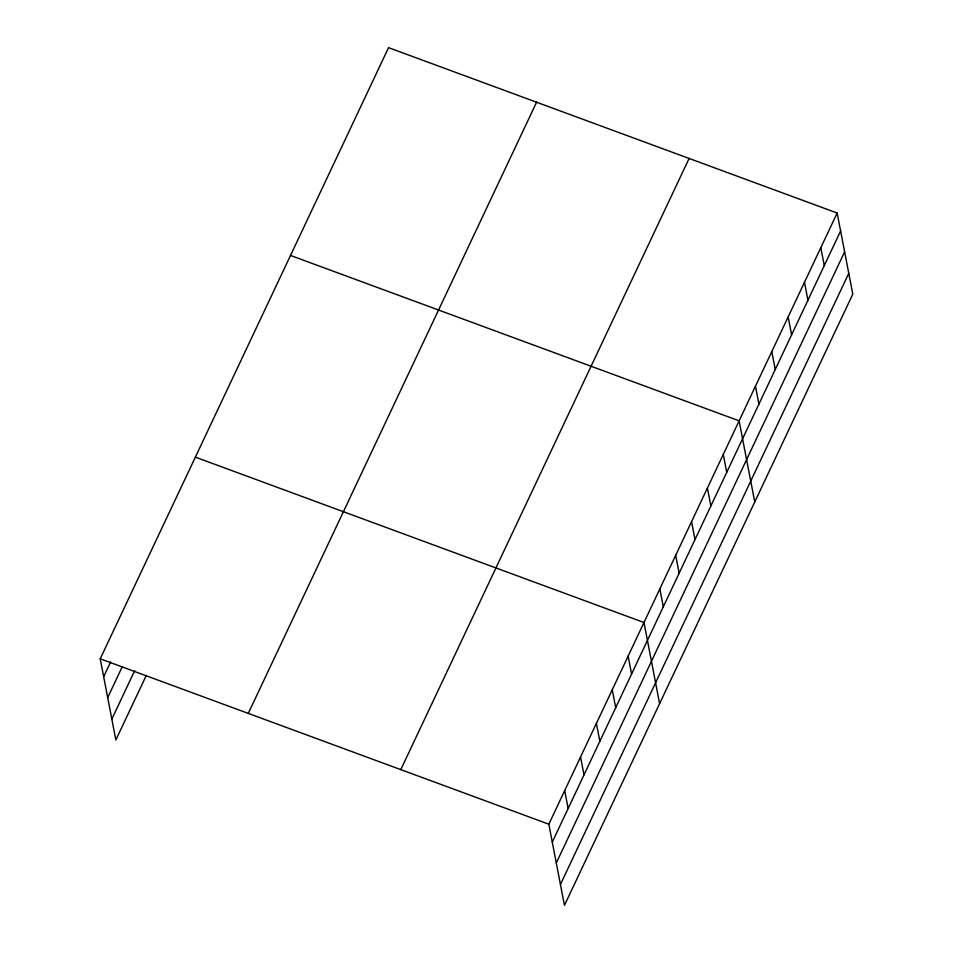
<?xml version="1.0" encoding="UTF-8"?>
<svg xmlns="http://www.w3.org/2000/svg" width="953" height="953" viewBox="0 0 953 953"><rect width="100%" height="100%" fill="white"/><g stroke="black" fill="none" stroke-linecap="round" stroke-linejoin="round"><path stroke-width="1.43" d="M146.285 675.427L115.837 739.969L100.22 658.821L388.55 47.65L837.163 213.031L852.78 294.179L564.45 905.35L548.833 824.202L837.163 213.031M103.663 676.749L110.643 661.966M107.689 697.62L122.27 666.683M111.823 719.11L134.659 670.709M248.256 713.404L536.587 102.221M400.784 769.631L689.114 158.448M552.275 842.13L840.606 230.96M556.302 862.989L844.632 251.818M560.435 884.491L848.766 273.308M290.51 255.452L739.123 420.821L754.752 501.969M195.365 457.142L643.978 622.512L659.607 703.659M100.22 658.821L548.833 824.202M820.819 247.661L824.274 265.589M804.487 282.291L807.93 300.219M788.143 316.932L791.598 334.848M771.799 351.562L775.254 369.49M755.467 386.191L758.922 404.12M723.267 454.438L726.722 472.366M707.412 488.055L710.867 505.983M691.556 521.672L694.999 539.601M675.689 555.289L679.144 573.206M659.833 588.894L663.288 606.823M628.122 656.129L631.565 674.057M612.255 689.746L615.709 707.674M596.399 723.363L599.854 741.279M580.544 756.968L583.998 774.896M564.688 790.585L568.143 808.513"/></g></svg>
